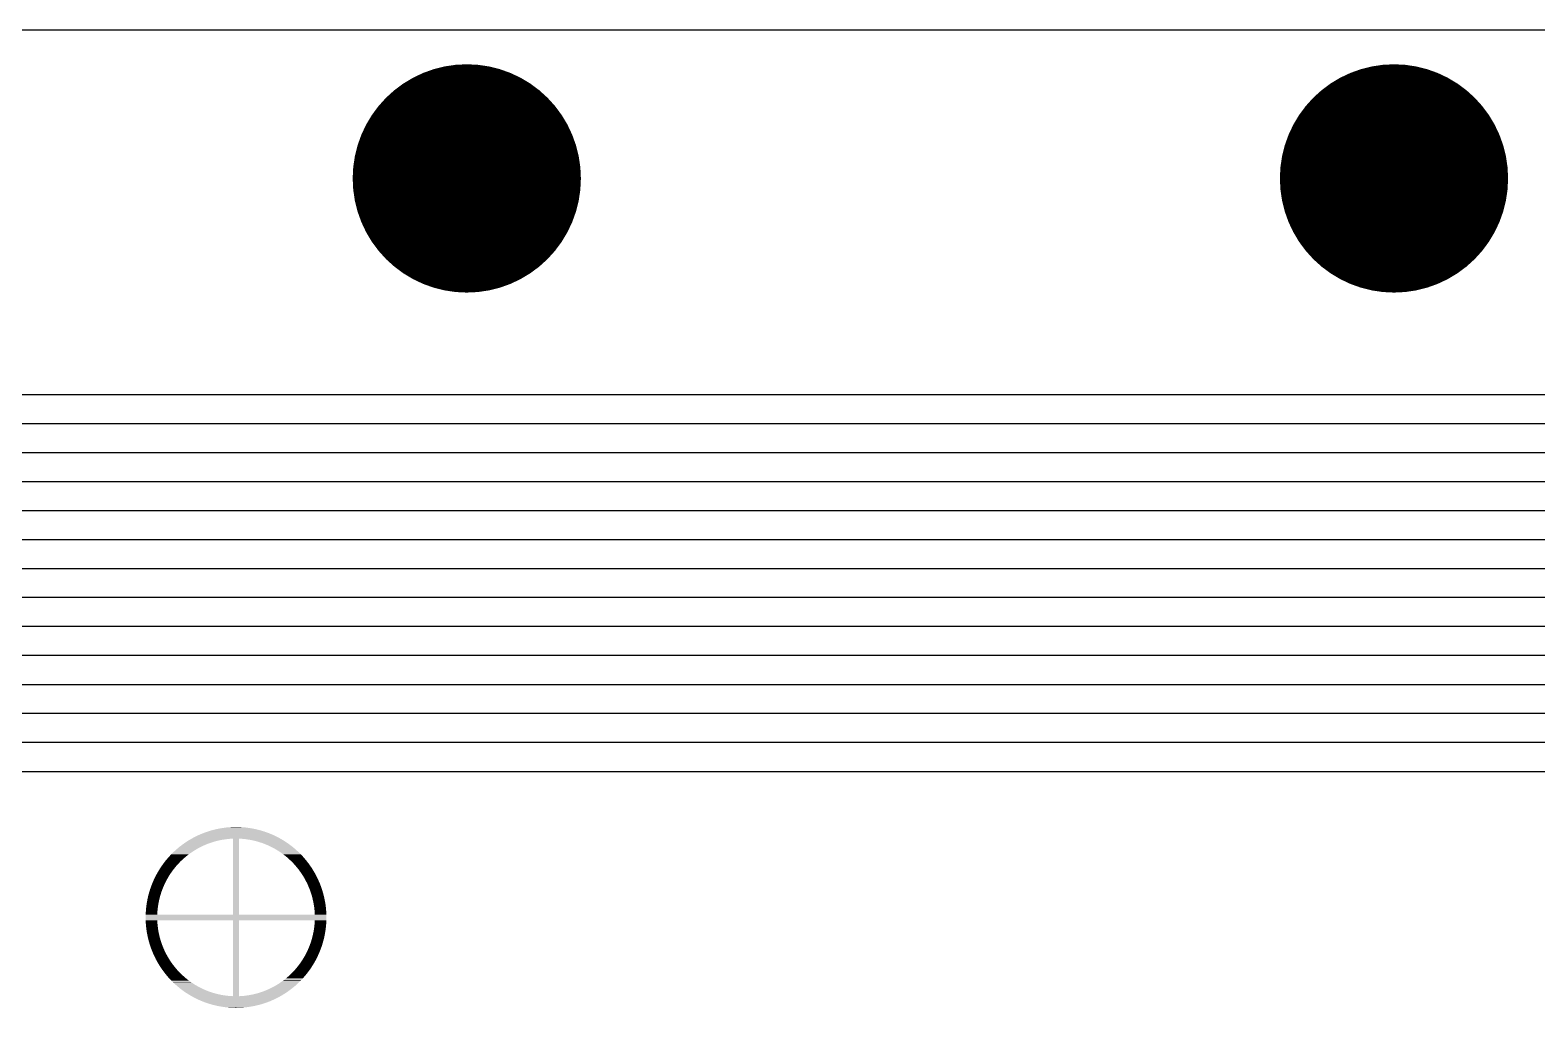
# Model space of a CAD drawing. Extents: x 295 to 953, y 10 to 290.
# Drawn here: x 577.85 to 610.87, y 203.58 to 225 of the extents above; entities that cross this region are included whole.
import ezdxf

# ---------------------------------------------------------------- set-up
doc = ezdxf.new("R2010")
doc.units = 0
doc.header["$LTSCALE"] = 5
doc.header["$MEASUREMENT"] = 0
doc.layers.get('0').update_dxf_attribs({"linetype": 'CONTINUOUS', "lineweight": 25})
doc.layers.add('DV-ABPB-A4_IN1', color=4, linetype='CONTINUOUS')

msp = doc.modelspace()

# ---------------------------------------------------------------- linework, layer by layer
at = {"color": 7, "const_width": 2.501}
for points in [[(586.167, 221.753, 1), (588.668, 221.753, 1)], [(606.487, 221.753, 1), (608.988, 221.753, 1)]]:
    msp.add_lwpolyline(points, format="xyb", close=True, dxfattribs=at)
at = {"color": 7}
for points in [[(581.504, 207.35), (581.557, 207.374), (583.216, 207.35), (583.164, 207.374)], [(581.557, 207.374), (581.562, 207.376), (583.164, 207.374), (583.159, 207.376)], [(581.562, 207.376), (581.615, 207.398), (583.159, 207.376), (583.106, 207.398)], [(581.615, 207.398), (581.62, 207.401), (583.106, 207.398), (583.1, 207.401)], [(581.62, 207.401), (581.674, 207.421), (583.1, 207.401), (583.047, 207.421)], [(581.674, 207.421), (581.68, 207.423), (583.047, 207.421), (583.041, 207.423)], [(581.68, 207.423), (581.734, 207.442), (583.041, 207.423), (582.987, 207.442)], [(581.734, 207.442), (581.739, 207.444), (582.987, 207.442), (582.981, 207.444)], [(581.739, 207.444), (581.795, 207.462), (582.981, 207.444), (582.926, 207.462)], [(581.795, 207.462), (581.8, 207.463), (582.926, 207.462), (582.92, 207.463)], [(581.8, 207.463), (581.856, 207.479), (582.92, 207.463), (582.865, 207.479)], [(581.856, 207.479), (581.861, 207.48), (582.865, 207.479), (582.859, 207.48)], [(581.861, 207.48), (581.917, 207.494), (582.859, 207.48), (582.804, 207.494)], [(581.917, 207.494), (581.923, 207.495), (582.804, 207.494), (582.797, 207.495)], [(581.923, 207.495), (581.979, 207.507), (582.797, 207.495), (582.742, 207.507)], [(581.979, 207.507), (581.985, 207.508), (582.742, 207.507), (582.735, 207.508)], [(581.985, 207.508), (582.042, 207.518), (582.735, 207.508), (582.679, 207.518)], [(582.042, 207.518), (582.047, 207.519), (582.679, 207.518), (582.673, 207.519)], [(582.047, 207.519), (582.105, 207.527), (582.673, 207.519), (582.616, 207.527)], [(582.105, 207.527), (582.11, 207.528), (582.616, 207.527), (582.61, 207.528)], [(582.11, 207.528), (582.168, 207.535), (582.61, 207.528), (582.553, 207.535)], [(582.168, 207.535), (582.173, 207.535), (582.553, 207.535), (582.546, 207.535)], [(582.173, 207.535), (582.232, 207.54), (582.546, 207.535), (582.49, 207.54)], [(582.232, 207.54), (582.236, 207.54), (582.49, 207.54), (582.482, 207.54)], [(582.236, 207.54), (582.296, 207.543), (582.482, 207.54), (582.427, 207.543)], [(582.296, 207.543), (582.3, 207.543), (582.427, 207.543), (582.416, 207.543)], [(582.3, 207.543), (582.363, 207.544), (582.416, 207.543), (582.363, 207.544)], [(581.034, 207.034), (581.068, 207.064), (581.456, 207.034), (581.507, 207.064)], [(581.068, 207.064), (581.079, 207.074), (581.507, 207.064), (581.525, 207.074)], [(581.079, 207.074), (581.102, 207.093), (581.525, 207.074), (581.559, 207.093)], [(581.102, 207.093), (581.128, 207.115), (581.559, 207.093), (581.602, 207.115)], [(581.128, 207.115), (581.135, 207.119), (581.602, 207.115), (581.612, 207.119)], [(581.135, 207.119), (581.167, 207.144), (581.612, 207.119), (581.665, 207.144)], [(581.167, 207.144), (581.179, 207.153), (581.665, 207.144), (581.687, 207.153)], [(581.179, 207.153), (581.198, 207.167), (581.687, 207.153), (581.72, 207.167)], [(581.198, 207.167), (581.227, 207.188), (581.72, 207.167), (581.775, 207.188)], [(581.227, 207.188), (581.23, 207.19), (581.775, 207.188), (581.782, 207.19)], [(581.23, 207.19), (581.255, 207.207), (581.782, 207.19), (581.831, 207.207)], [(581.255, 207.207), (581.281, 207.224), (581.831, 207.207), (581.888, 207.224)], [(581.281, 207.224), (581.283, 207.226), (581.888, 207.224), (581.893, 207.226)], [(581.283, 207.226), (581.305, 207.24), (581.893, 207.226), (581.945, 207.24)], [(581.305, 207.24), (581.326, 207.253), (581.945, 207.24), (582.003, 207.253)], [(581.326, 207.253), (581.337, 207.259), (582.003, 207.253), (582.036, 207.259)], [(581.337, 207.259), (581.345, 207.264), (582.036, 207.259), (582.061, 207.264)], [(581.345, 207.264), (581.361, 207.273), (582.061, 207.264), (582.12, 207.273)], [(581.361, 207.273), (581.373, 207.281), (582.12, 207.273), (582.179, 207.281)], [(581.373, 207.281), (581.382, 207.286), (582.179, 207.281), (582.238, 207.286)], [(581.382, 207.286), (581.388, 207.289), (582.238, 207.286), (582.297, 207.289)], [(581.388, 207.289), (581.392, 207.291), (583.333, 207.289), (583.329, 207.291)], [(581.392, 207.291), (581.442, 207.318), (583.329, 207.291), (583.279, 207.318)], [(581.442, 207.318), (581.447, 207.321), (583.279, 207.318), (583.273, 207.321)], [(581.447, 207.321), (581.499, 207.347), (583.273, 207.321), (583.222, 207.347)], [(581.499, 207.347), (581.504, 207.35), (583.222, 207.347), (583.216, 207.35)], [(582.297, 205.626), (582.297, 207.289), (582.424, 205.626), (582.424, 207.289)], [(582.44, 207.288), (582.424, 207.289), (583.334, 207.288), (583.333, 207.289)], [(582.462, 207.287), (582.44, 207.288), (583.336, 207.287), (583.334, 207.288)], [(582.521, 207.283), (582.462, 207.287), (583.344, 207.283), (583.336, 207.287)], [(582.58, 207.276), (582.521, 207.283), (583.355, 207.276), (583.344, 207.283)], [(582.639, 207.267), (582.58, 207.276), (583.37, 207.267), (583.355, 207.276)], [(582.697, 207.257), (582.639, 207.267), (583.388, 207.257), (583.37, 207.267)], [(582.701, 207.256), (582.697, 207.257), (583.389, 207.256), (583.388, 207.257)], [(582.755, 207.244), (582.701, 207.256), (583.408, 207.244), (583.389, 207.256)], [(582.813, 207.23), (582.755, 207.244), (583.431, 207.23), (583.408, 207.244)], [(582.839, 207.222), (582.813, 207.23), (583.443, 207.222), (583.431, 207.23)], [(582.869, 207.213), (582.839, 207.222), (583.456, 207.213), (583.443, 207.222)], [(582.926, 207.195), (582.869, 207.213), (583.483, 207.195), (583.456, 207.213)], [(582.948, 207.187), (582.926, 207.195), (583.495, 207.187), (583.483, 207.195)], [(582.981, 207.175), (582.948, 207.187), (583.512, 207.175), (583.495, 207.187)], [(583.036, 207.152), (582.981, 207.175), (583.543, 207.152), (583.512, 207.175)], [(583.042, 207.15), (583.036, 207.152), (583.547, 207.15), (583.543, 207.152)], [(583.09, 207.128), (583.042, 207.15), (583.574, 207.128), (583.547, 207.15)], [(583.126, 207.111), (583.09, 207.128), (583.597, 207.111), (583.574, 207.128)], [(583.144, 207.102), (583.126, 207.111), (583.607, 207.102), (583.597, 207.111)], [(583.196, 207.074), (583.144, 207.102), (583.641, 207.074), (583.607, 207.102)], [(583.203, 207.07), (583.196, 207.074), (583.646, 207.07), (583.641, 207.074)], [(583.247, 207.045), (583.203, 207.07), (583.675, 207.045), (583.646, 207.07)], [(583.274, 207.028), (583.247, 207.045), (583.693, 207.028), (583.675, 207.045)], [(580.738, 206.7), (580.763, 206.734), (581.061, 206.7), (581.091, 206.734)], [(580.763, 206.734), (580.775, 206.752), (581.091, 206.734), (581.108, 206.752)], [(580.775, 206.752), (580.795, 206.777), (581.108, 206.752), (581.132, 206.777)], [(580.795, 206.777), (580.814, 206.802), (581.132, 206.777), (581.157, 206.802)], [(580.814, 206.802), (580.828, 206.818), (581.157, 206.802), (581.174, 206.818)], [(580.828, 206.818), (580.855, 206.851), (581.174, 206.818), (581.21, 206.851)], [(580.855, 206.851), (580.861, 206.858), (581.21, 206.851), (581.218, 206.858)], [(580.861, 206.858), (580.895, 206.897), (581.218, 206.858), (581.263, 206.897)], [(580.895, 206.897), (580.897, 206.898), (581.263, 206.897), (581.265, 206.898)], [(580.897, 206.898), (580.93, 206.934), (581.265, 206.898), (581.309, 206.934)], [(580.93, 206.934), (580.94, 206.944), (581.309, 206.934), (581.324, 206.944)], [(580.94, 206.944), (580.965, 206.969), (581.324, 206.944), (581.357, 206.969)], [(580.965, 206.969), (580.985, 206.989), (581.357, 206.969), (581.387, 206.989)], [(580.985, 206.989), (580.999, 207.002), (581.387, 206.989), (581.406, 207.002)], [(580.999, 207.002), (581.032, 207.033), (581.406, 207.002), (581.453, 207.033)], [(581.032, 207.033), (581.034, 207.034), (581.453, 207.033), (581.456, 207.034)], [(583.298, 207.014), (583.274, 207.028), (583.709, 207.014), (583.693, 207.028)], [(583.34, 206.985), (583.298, 207.014), (583.74, 206.985), (583.709, 207.014)], [(583.347, 206.981), (583.34, 206.985), (583.744, 206.981), (583.74, 206.985)], [(583.395, 206.946), (583.347, 206.981), (583.779, 206.946), (583.744, 206.981)], [(583.402, 206.94), (583.395, 206.946), (583.785, 206.94), (583.779, 206.946)], [(583.442, 206.91), (583.402, 206.94), (583.813, 206.91), (583.785, 206.94)], [(583.461, 206.894), (583.442, 206.91), (583.828, 206.894), (583.813, 206.91)], [(583.487, 206.872), (583.461, 206.894), (583.847, 206.872), (583.828, 206.894)], [(583.516, 206.846), (583.487, 206.872), (583.87, 206.846), (583.847, 206.872)], [(583.531, 206.832), (583.516, 206.846), (583.881, 206.832), (583.87, 206.846)], [(583.568, 206.797), (583.531, 206.832), (583.91, 206.797), (583.881, 206.832)], [(583.574, 206.791), (583.568, 206.797), (583.914, 206.791), (583.91, 206.797)], [(583.616, 206.749), (583.574, 206.791), (583.947, 206.749), (583.914, 206.791)], [(583.618, 206.747), (583.616, 206.749), (583.949, 206.747), (583.947, 206.749)], [(583.656, 206.705), (583.618, 206.747), (583.979, 206.705), (583.949, 206.747)], [(580.551, 206.37), (580.564, 206.399), (580.833, 206.37), (580.849, 206.399)], [(580.564, 206.399), (580.578, 206.427), (580.849, 206.399), (580.865, 206.427)], [(580.578, 206.427), (580.589, 206.45), (580.865, 206.427), (580.878, 206.45)], [(580.589, 206.45), (580.606, 206.484), (580.878, 206.45), (580.899, 206.484)], [(580.606, 206.484), (580.615, 206.5), (580.899, 206.484), (580.91, 206.5)], [(580.615, 206.5), (580.637, 206.54), (580.91, 206.5), (580.936, 206.54)], [(580.637, 206.54), (580.642, 206.549), (580.936, 206.54), (580.943, 206.549)], [(580.642, 206.549), (580.669, 206.594), (580.943, 206.549), (580.975, 206.594)], [(580.669, 206.594), (580.671, 206.597), (580.975, 206.594), (580.977, 206.597)], [(580.671, 206.597), (580.7, 206.644), (580.977, 206.597), (581.014, 206.644)], [(580.7, 206.644), (580.703, 206.648), (581.014, 206.644), (581.016, 206.648)], [(580.703, 206.648), (580.731, 206.69), (581.016, 206.648), (581.051, 206.69)], [(580.731, 206.69), (580.738, 206.7), (581.051, 206.69), (581.061, 206.7)], [(583.664, 206.695), (583.656, 206.705), (583.986, 206.695), (583.979, 206.705)], [(583.694, 206.66), (583.664, 206.695), (584.01, 206.66), (583.986, 206.695)], [(583.708, 206.643), (583.694, 206.66), (584.021, 206.643), (584.01, 206.66)], [(583.731, 206.614), (583.708, 206.643), (584.039, 206.614), (584.021, 206.643)], [(583.749, 206.589), (583.731, 206.614), (584.055, 206.589), (584.039, 206.614)], [(583.766, 206.566), (583.749, 206.589), (584.068, 206.566), (584.055, 206.589)], [(583.788, 206.534), (583.766, 206.566), (584.087, 206.534), (584.068, 206.566)], [(583.8, 206.517), (583.788, 206.534), (584.096, 206.517), (584.087, 206.534)], [(583.825, 206.478), (583.8, 206.517), (584.117, 206.478), (584.096, 206.517)], [(583.832, 206.468), (583.825, 206.478), (584.123, 206.468), (584.117, 206.478)], [(583.859, 206.422), (583.832, 206.468), (584.146, 206.422), (584.123, 206.468)], [(583.862, 206.417), (583.859, 206.422), (584.148, 206.417), (584.146, 206.422)], [(583.89, 206.365), (583.862, 206.417), (584.172, 206.365), (584.148, 206.417)], [(580.431, 206.015), (580.445, 206.071), (580.693, 206.015), (580.709, 206.071)], [(580.445, 206.071), (580.446, 206.072), (580.709, 206.071), (580.71, 206.072)], [(580.446, 206.072), (580.462, 206.128), (580.71, 206.072), (580.728, 206.128)], [(580.462, 206.128), (580.463, 206.132), (580.728, 206.128), (580.73, 206.132)], [(580.463, 206.132), (580.479, 206.184), (580.73, 206.132), (580.749, 206.184)], [(580.479, 206.184), (580.482, 206.192), (580.749, 206.184), (580.752, 206.192)], [(580.482, 206.192), (580.498, 206.239), (580.752, 206.192), (580.771, 206.239)], [(580.498, 206.239), (580.503, 206.252), (580.771, 206.239), (580.777, 206.252)], [(580.503, 206.252), (580.519, 206.293), (580.777, 206.252), (580.795, 206.293)], [(580.519, 206.293), (580.526, 206.311), (580.795, 206.293), (580.804, 206.311)], [(580.526, 206.311), (580.541, 206.346), (580.804, 206.311), (580.821, 206.346)], [(580.541, 206.346), (580.551, 206.37), (580.821, 206.346), (580.833, 206.37)], [(583.89, 206.364), (583.89, 206.365), (584.172, 206.364), (584.172, 206.365)], [(583.917, 206.312), (583.89, 206.364), (584.194, 206.312), (584.172, 206.364)], [(583.92, 206.306), (583.917, 206.312), (584.197, 206.306), (584.194, 206.312)], [(583.942, 206.258), (583.92, 206.306), (584.215, 206.258), (584.197, 206.306)], [(583.946, 206.246), (583.942, 206.258), (584.22, 206.246), (584.215, 206.258)], [(583.964, 206.203), (583.946, 206.246), (584.235, 206.203), (584.22, 206.246)], [(583.971, 206.187), (583.964, 206.203), (584.241, 206.187), (584.235, 206.203)], [(583.985, 206.148), (583.971, 206.187), (584.253, 206.148), (584.241, 206.187)], [(583.993, 206.126), (583.985, 206.148), (584.26, 206.126), (584.253, 206.148)], [(584.005, 206.092), (583.993, 206.126), (584.269, 206.092), (584.26, 206.126)], [(584.013, 206.065), (584.005, 206.092), (584.277, 206.065), (584.269, 206.092)], [(584.022, 206.035), (584.013, 206.065), (584.284, 206.035), (584.277, 206.065)], [(580.384, 205.696), (580.386, 205.724), (580.638, 205.696), (580.641, 205.724)], [(580.386, 205.724), (580.389, 205.759), (580.641, 205.724), (580.645, 205.759)], [(580.389, 205.759), (580.392, 205.783), (580.645, 205.759), (580.647, 205.783)], [(580.392, 205.783), (580.396, 205.822), (580.647, 205.783), (580.653, 205.822)], [(580.396, 205.822), (580.399, 205.842), (580.653, 205.822), (580.656, 205.842)], [(580.399, 205.842), (580.405, 205.885), (580.656, 205.842), (580.664, 205.885)], [(580.405, 205.885), (580.408, 205.9), (580.664, 205.885), (580.666, 205.9)], [(580.408, 205.9), (580.417, 205.947), (580.666, 205.9), (580.677, 205.947)], [(580.417, 205.947), (580.419, 205.958), (580.677, 205.947), (580.679, 205.958)], [(580.419, 205.958), (580.43, 206.009), (580.679, 205.958), (580.692, 206.009)], [(580.43, 206.009), (580.431, 206.015), (580.692, 206.009), (580.693, 206.015)], [(584.03, 206.003), (584.022, 206.035), (584.292, 206.003), (584.284, 206.035)], [(584.037, 205.978), (584.03, 206.003), (584.297, 205.978), (584.292, 206.003)], [(584.045, 205.941), (584.037, 205.978), (584.305, 205.941), (584.297, 205.978)], [(584.05, 205.92), (584.045, 205.941), (584.309, 205.92), (584.305, 205.941)], [(584.058, 205.879), (584.05, 205.92), (584.316, 205.879), (584.309, 205.92)], [(584.061, 205.862), (584.058, 205.879), (584.319, 205.862), (584.316, 205.879)], [(584.069, 205.816), (584.061, 205.862), (584.325, 205.816), (584.319, 205.862)], [(584.071, 205.803), (584.069, 205.816), (584.327, 205.803), (584.325, 205.816)], [(584.077, 205.753), (584.071, 205.803), (584.332, 205.753), (584.327, 205.803)], [(584.078, 205.745), (584.077, 205.753), (584.333, 205.745), (584.332, 205.753)], [(584.083, 205.69), (584.078, 205.745), (584.337, 205.69), (584.333, 205.745)], [(580.379, 205.563), (580.38, 205.626), (584.341, 205.563), (584.34, 205.626)], [(580.38, 205.499), (580.379, 205.563), (584.34, 205.499), (584.341, 205.563)], [(580.38, 205.632), (580.382, 205.665), (580.635, 205.632), (580.636, 205.665)], [(580.38, 205.626), (580.38, 205.632), (580.634, 205.626), (580.635, 205.632)], [(580.383, 205.44), (580.38, 205.499), (580.637, 205.44), (580.634, 205.499)], [(580.382, 205.665), (580.384, 205.696), (580.636, 205.665), (580.638, 205.696)], [(580.383, 205.436), (580.383, 205.44), (580.638, 205.436), (580.637, 205.44)], [(580.388, 205.381), (580.383, 205.436), (580.643, 205.381), (580.638, 205.436)], [(582.297, 203.837), (582.297, 205.499), (582.424, 203.837), (582.424, 205.499)], [(584.076, 205.367), (584.08, 205.402), (584.332, 205.367), (584.335, 205.402)], [(584.08, 205.402), (584.082, 205.43), (584.335, 205.402), (584.337, 205.43)], [(584.082, 205.43), (584.084, 205.461), (584.337, 205.43), (584.339, 205.461)], [(584.083, 205.686), (584.083, 205.69), (584.338, 205.686), (584.337, 205.69)], [(584.086, 205.626), (584.083, 205.686), (584.34, 205.626), (584.338, 205.686)], [(584.084, 205.461), (584.086, 205.493), (584.339, 205.461), (584.34, 205.493)], [(584.086, 205.493), (584.086, 205.499), (584.34, 205.493), (584.34, 205.499)], [(580.388, 205.373), (580.388, 205.381), (580.644, 205.373), (580.643, 205.381)], [(580.394, 205.322), (580.388, 205.373), (580.65, 205.322), (580.644, 205.373)], [(580.395, 205.31), (580.394, 205.322), (580.652, 205.31), (580.65, 205.322)], [(580.402, 205.264), (580.395, 205.31), (580.659, 205.264), (580.652, 205.31)], [(580.404, 205.247), (580.402, 205.264), (580.662, 205.247), (580.659, 205.264)], [(580.412, 205.206), (580.404, 205.247), (580.67, 205.206), (580.662, 205.247)], [(580.416, 205.185), (580.412, 205.206), (580.675, 205.185), (580.67, 205.206)], [(580.423, 205.148), (580.416, 205.185), (580.684, 205.148), (580.675, 205.185)], [(580.429, 205.122), (580.423, 205.148), (580.69, 205.122), (580.684, 205.148)], [(580.436, 205.091), (580.429, 205.122), (580.699, 205.091), (580.69, 205.122)], [(580.444, 205.061), (580.436, 205.091), (580.708, 205.061), (580.699, 205.091)], [(580.451, 205.034), (580.444, 205.061), (580.716, 205.034), (580.708, 205.061)], [(584.011, 205.055), (584.027, 205.111), (584.275, 205.055), (584.289, 205.111)], [(584.027, 205.111), (584.029, 205.117), (584.289, 205.111), (584.291, 205.117)], [(584.029, 205.117), (584.042, 205.168), (584.291, 205.117), (584.302, 205.168)], [(584.042, 205.168), (584.044, 205.179), (584.302, 205.168), (584.304, 205.179)], [(584.044, 205.179), (584.054, 205.226), (584.304, 205.179), (584.312, 205.226)], [(584.054, 205.226), (584.057, 205.241), (584.312, 205.226), (584.315, 205.241)], [(584.057, 205.241), (584.065, 205.284), (584.315, 205.241), (584.322, 205.284)], [(584.065, 205.284), (584.068, 205.304), (584.322, 205.284), (584.324, 205.304)], [(584.068, 205.304), (584.073, 205.343), (584.324, 205.304), (584.329, 205.343)], [(584.073, 205.343), (584.076, 205.367), (584.329, 205.343), (584.332, 205.367)], [(580.461, 205), (580.451, 205.034), (580.728, 205), (580.716, 205.034)], [(580.468, 204.978), (580.461, 205), (580.735, 204.978), (580.728, 205)], [(580.48, 204.939), (580.468, 204.978), (580.75, 204.939), (580.735, 204.978)], [(580.486, 204.923), (580.48, 204.939), (580.756, 204.923), (580.75, 204.939)], [(580.501, 204.879), (580.486, 204.923), (580.774, 204.879), (580.756, 204.923)], [(580.505, 204.868), (580.501, 204.879), (580.779, 204.868), (580.774, 204.879)], [(580.524, 204.82), (580.505, 204.868), (580.801, 204.82), (580.779, 204.868)], [(580.526, 204.814), (580.524, 204.82), (580.804, 204.814), (580.801, 204.82)], [(580.548, 204.762), (580.526, 204.814), (580.83, 204.762), (580.804, 204.814)], [(580.549, 204.761), (580.548, 204.762), (580.83, 204.761), (580.83, 204.762)], [(580.573, 204.709), (580.549, 204.761), (580.859, 204.709), (580.83, 204.761)], [(583.872, 204.727), (583.887, 204.756), (584.156, 204.727), (584.17, 204.756)], [(583.887, 204.756), (583.9, 204.78), (584.17, 204.756), (584.18, 204.78)], [(583.9, 204.78), (583.917, 204.815), (584.18, 204.78), (584.195, 204.815)], [(583.917, 204.815), (583.926, 204.833), (584.195, 204.815), (584.202, 204.833)], [(583.926, 204.833), (583.944, 204.874), (584.202, 204.833), (584.218, 204.874)], [(583.944, 204.874), (583.95, 204.887), (584.218, 204.874), (584.222, 204.887)], [(583.95, 204.887), (583.969, 204.933), (584.222, 204.887), (584.239, 204.933)], [(583.969, 204.933), (583.972, 204.942), (584.239, 204.933), (584.242, 204.942)], [(583.972, 204.942), (583.991, 204.994), (584.242, 204.942), (584.258, 204.994)], [(583.991, 204.994), (583.992, 204.997), (584.258, 204.994), (584.259, 204.997)], [(583.992, 204.997), (584.011, 205.054), (584.259, 204.997), (584.275, 205.054)], [(584.011, 205.054), (584.011, 205.055), (584.275, 205.054), (584.275, 205.055)], [(580.575, 204.704), (580.573, 204.709), (580.862, 204.704), (580.859, 204.709)], [(580.598, 204.658), (580.575, 204.704), (580.889, 204.658), (580.862, 204.704)], [(580.603, 204.647), (580.598, 204.658), (580.896, 204.647), (580.889, 204.658)], [(580.624, 204.608), (580.603, 204.647), (580.921, 204.608), (580.896, 204.647)], [(580.634, 204.592), (580.624, 204.608), (580.932, 204.592), (580.921, 204.608)], [(580.652, 204.56), (580.634, 204.592), (580.954, 204.56), (580.932, 204.592)], [(580.666, 204.537), (580.652, 204.56), (580.971, 204.537), (580.954, 204.56)], [(580.681, 204.512), (580.666, 204.537), (580.99, 204.512), (580.971, 204.537)], [(580.699, 204.483), (580.681, 204.512), (581.013, 204.483), (580.99, 204.512)], [(580.711, 204.466), (580.699, 204.483), (581.027, 204.466), (581.013, 204.483)], [(580.735, 204.43), (580.711, 204.466), (581.056, 204.43), (581.027, 204.466)], [(580.742, 204.42), (580.735, 204.43), (581.065, 204.42), (581.056, 204.43)], [(580.772, 204.379), (580.742, 204.42), (581.103, 204.379), (581.065, 204.42)], [(583.63, 204.392), (583.66, 204.425), (583.958, 204.392), (583.982, 204.425)], [(583.66, 204.425), (583.669, 204.436), (583.982, 204.425), (583.99, 204.436)], [(583.669, 204.436), (583.704, 204.478), (583.99, 204.436), (584.018, 204.478)], [(583.704, 204.478), (583.707, 204.482), (584.018, 204.478), (584.02, 204.482)], [(583.707, 204.482), (583.743, 204.528), (584.02, 204.482), (584.05, 204.528)], [(583.743, 204.528), (583.746, 204.532), (584.05, 204.528), (584.052, 204.532)], [(583.746, 204.532), (583.778, 204.576), (584.052, 204.532), (584.078, 204.576)], [(583.778, 204.576), (583.785, 204.586), (584.078, 204.576), (584.084, 204.586)], [(583.785, 204.586), (583.811, 204.626), (584.084, 204.586), (584.106, 204.626)], [(583.811, 204.626), (583.821, 204.642), (584.106, 204.626), (584.114, 204.642)], [(583.821, 204.642), (583.842, 204.676), (584.114, 204.642), (584.132, 204.676)], [(583.842, 204.676), (583.855, 204.699), (584.132, 204.676), (584.143, 204.699)], [(583.855, 204.699), (583.872, 204.727), (584.143, 204.699), (584.156, 204.727)], [(580.774, 204.377), (580.772, 204.379), (581.105, 204.377), (581.103, 204.379)], [(580.806, 204.334), (580.774, 204.377), (581.146, 204.334), (581.105, 204.377)], [(580.811, 204.329), (580.806, 204.334), (581.152, 204.329), (581.146, 204.334)], [(580.84, 204.293), (580.811, 204.329), (581.189, 204.293), (581.152, 204.329)], [(580.851, 204.28), (580.84, 204.293), (581.205, 204.28), (581.189, 204.293)], [(580.873, 204.254), (580.851, 204.28), (581.233, 204.254), (581.205, 204.28)], [(580.893, 204.232), (580.873, 204.254), (581.26, 204.232), (581.233, 204.254)], [(580.908, 204.216), (580.893, 204.232), (581.279, 204.216), (581.26, 204.232)], [(580.936, 204.186), (580.908, 204.216), (581.318, 204.186), (581.279, 204.216)], [(580.942, 204.18), (580.936, 204.186), (581.326, 204.18), (581.318, 204.186)], [(580.977, 204.145), (580.942, 204.18), (581.374, 204.145), (581.326, 204.18)], [(580.981, 204.141), (580.977, 204.145), (581.38, 204.141), (581.374, 204.145)], [(581.011, 204.112), (580.981, 204.141), (581.423, 204.112), (581.38, 204.141)], [(581.027, 204.097), (581.011, 204.112), (581.447, 204.097), (581.423, 204.112)], [(581.046, 204.081), (581.027, 204.097), (581.473, 204.081), (581.447, 204.097)], [(581.075, 204.055), (581.046, 204.081), (581.518, 204.055), (581.473, 204.081)], [(583.214, 204.061), (583.265, 204.092), (583.653, 204.061), (583.687, 204.092)], [(583.265, 204.092), (583.268, 204.093), (583.687, 204.092), (583.689, 204.093)], [(583.268, 204.093), (583.315, 204.123), (583.689, 204.093), (583.721, 204.123)], [(583.315, 204.123), (583.334, 204.137), (583.721, 204.123), (583.735, 204.137)], [(583.334, 204.137), (583.364, 204.157), (583.735, 204.137), (583.756, 204.157)], [(583.364, 204.157), (583.397, 204.181), (583.756, 204.157), (583.78, 204.181)], [(583.397, 204.181), (583.411, 204.192), (583.78, 204.181), (583.791, 204.192)], [(583.411, 204.192), (583.456, 204.228), (583.791, 204.192), (583.824, 204.228)], [(583.456, 204.228), (583.458, 204.229), (583.824, 204.228), (583.825, 204.229)], [(583.458, 204.229), (583.503, 204.268), (583.825, 204.229), (583.859, 204.268)], [(583.503, 204.268), (583.511, 204.275), (583.859, 204.268), (583.866, 204.275)], [(583.511, 204.275), (583.547, 204.307), (583.866, 204.275), (583.893, 204.307)], [(583.547, 204.307), (583.563, 204.324), (583.893, 204.307), (583.906, 204.324)], [(583.563, 204.324), (583.589, 204.349), (583.906, 204.324), (583.926, 204.349)], [(583.589, 204.349), (583.613, 204.374), (583.926, 204.349), (583.945, 204.374)], [(583.613, 204.374), (583.63, 204.392), (583.945, 204.374), (583.958, 204.392)], [(581.08, 204.051), (581.075, 204.055), (581.525, 204.051), (581.518, 204.055)], [(581.113, 204.024), (581.08, 204.051), (581.577, 204.024), (581.525, 204.051)], [(581.124, 204.015), (581.113, 204.024), (581.594, 204.015), (581.577, 204.024)], [(581.146, 203.998), (581.124, 204.015), (581.63, 203.998), (581.594, 204.015)], [(581.174, 203.976), (581.146, 203.998), (581.678, 203.976), (581.63, 203.998)], [(581.178, 203.973), (581.174, 203.976), (581.684, 203.973), (581.678, 203.976)], [(581.208, 203.951), (581.178, 203.973), (581.739, 203.951), (581.684, 203.973)], [(581.225, 203.939), (581.208, 203.951), (581.773, 203.939), (581.739, 203.951)], [(581.237, 203.931), (581.225, 203.939), (581.795, 203.931), (581.773, 203.939)], [(581.265, 203.912), (581.237, 203.931), (581.851, 203.912), (581.795, 203.931)], [(581.278, 203.904), (581.265, 203.912), (581.882, 203.904), (581.851, 203.912)], [(581.29, 203.896), (581.278, 203.904), (581.908, 203.896), (581.882, 203.904)], [(581.313, 203.881), (581.29, 203.896), (581.965, 203.881), (581.908, 203.896)], [(581.332, 203.87), (581.313, 203.881), (582.02, 203.87), (581.965, 203.881)], [(581.333, 203.869), (581.332, 203.87), (582.023, 203.869), (582.02, 203.87)], [(581.351, 203.858), (581.333, 203.869), (582.082, 203.858), (582.023, 203.869)], [(581.366, 203.85), (581.351, 203.858), (582.14, 203.85), (582.082, 203.858)], [(581.377, 203.843), (581.366, 203.85), (582.199, 203.843), (582.14, 203.85)], [(581.384, 203.839), (581.377, 203.843), (582.258, 203.839), (582.199, 203.843)], [(581.386, 203.838), (581.384, 203.839), (582.281, 203.838), (582.258, 203.839)], [(581.388, 203.837), (581.386, 203.838), (582.297, 203.837), (582.281, 203.838)], [(581.392, 203.835), (581.388, 203.837), (583.329, 203.835), (583.333, 203.837)], [(581.442, 203.807), (581.392, 203.835), (583.278, 203.807), (583.329, 203.835)], [(581.448, 203.805), (581.442, 203.807), (583.273, 203.805), (583.278, 203.807)], [(581.499, 203.779), (581.448, 203.805), (583.222, 203.779), (583.273, 203.805)], [(581.504, 203.776), (581.499, 203.779), (583.216, 203.776), (583.222, 203.779)], [(581.556, 203.752), (581.504, 203.776), (583.164, 203.752), (583.216, 203.776)], [(581.562, 203.75), (581.556, 203.752), (583.159, 203.75), (583.164, 203.752)], [(581.615, 203.727), (581.562, 203.75), (583.106, 203.727), (583.159, 203.75)], [(582.424, 203.837), (582.483, 203.84), (583.333, 203.837), (583.338, 203.84)], [(582.483, 203.84), (582.542, 203.845), (583.338, 203.84), (583.347, 203.845)], [(582.542, 203.845), (582.601, 203.853), (583.347, 203.845), (583.36, 203.853)], [(582.601, 203.853), (582.659, 203.862), (583.36, 203.853), (583.376, 203.862)], [(582.659, 203.862), (582.684, 203.867), (583.376, 203.862), (583.384, 203.867)], [(582.684, 203.867), (582.717, 203.873), (583.384, 203.867), (583.394, 203.873)], [(582.717, 203.873), (582.775, 203.886), (583.394, 203.873), (583.415, 203.886)], [(582.775, 203.886), (582.828, 203.9), (583.415, 203.886), (583.438, 203.9)], [(582.828, 203.9), (582.832, 203.901), (583.438, 203.9), (583.44, 203.901)], [(582.832, 203.901), (582.889, 203.919), (583.44, 203.901), (583.465, 203.919)], [(582.889, 203.919), (582.939, 203.936), (583.465, 203.919), (583.49, 203.936)], [(582.939, 203.936), (582.945, 203.938), (583.49, 203.936), (583.493, 203.938)], [(582.945, 203.938), (583.001, 203.959), (583.493, 203.938), (583.523, 203.959)], [(583.001, 203.959), (583.034, 203.973), (583.523, 203.959), (583.542, 203.973)], [(583.034, 203.973), (583.055, 203.982), (583.542, 203.973), (583.554, 203.982)], [(583.055, 203.982), (583.109, 204.006), (583.554, 203.982), (583.586, 204.006)], [(583.109, 204.006), (583.119, 204.011), (583.586, 204.006), (583.592, 204.011)], [(583.119, 204.011), (583.162, 204.033), (583.592, 204.011), (583.619, 204.033)], [(583.162, 204.033), (583.196, 204.051), (583.619, 204.033), (583.641, 204.051)], [(583.196, 204.051), (583.214, 204.061), (583.641, 204.051), (583.653, 204.061)], [(581.621, 203.725), (581.615, 203.727), (583.1, 203.725), (583.106, 203.727)], [(581.674, 203.704), (581.621, 203.725), (583.046, 203.704), (583.1, 203.725)], [(581.68, 203.702), (581.674, 203.704), (583.041, 203.702), (583.046, 203.704)], [(581.734, 203.683), (581.68, 203.702), (582.987, 203.683), (583.041, 203.702)], [(581.74, 203.681), (581.734, 203.683), (582.981, 203.681), (582.987, 203.683)], [(581.794, 203.664), (581.74, 203.681), (582.926, 203.664), (582.981, 203.681)], [(581.8, 203.663), (581.794, 203.664), (582.921, 203.663), (582.926, 203.664)], [(581.855, 203.647), (581.8, 203.663), (582.865, 203.647), (582.921, 203.663)], [(581.862, 203.646), (581.855, 203.647), (582.859, 203.646), (582.865, 203.647)], [(581.917, 203.632), (581.862, 203.646), (582.803, 203.632), (582.859, 203.646)], [(581.923, 203.631), (581.917, 203.632), (582.798, 203.631), (582.803, 203.632)], [(581.979, 203.619), (581.923, 203.631), (582.741, 203.619), (582.798, 203.631)], [(581.985, 203.618), (581.979, 203.619), (582.736, 203.618), (582.741, 203.619)], [(582.041, 203.608), (581.985, 203.618), (582.679, 203.608), (582.736, 203.618)], [(582.048, 203.607), (582.041, 203.608), (582.673, 203.607), (582.679, 203.608)], [(582.104, 203.598), (582.048, 203.607), (582.616, 203.598), (582.673, 203.607)], [(582.111, 203.598), (582.104, 203.598), (582.61, 203.598), (582.616, 203.598)], [(582.167, 203.591), (582.111, 203.598), (582.553, 203.591), (582.61, 203.598)], [(582.174, 203.591), (582.167, 203.591), (582.547, 203.591), (582.553, 203.591)], [(582.23, 203.586), (582.174, 203.591), (582.489, 203.586), (582.547, 203.591)], [(582.238, 203.586), (582.23, 203.586), (582.484, 203.586), (582.489, 203.586)], [(582.294, 203.583), (582.238, 203.586), (582.425, 203.583), (582.484, 203.586)], [(582.305, 203.583), (582.294, 203.583), (582.421, 203.583), (582.425, 203.583)], [(582.357, 203.582), (582.305, 203.583), (582.357, 203.582), (582.421, 203.583)]]:
    msp.add_solid(points, dxfattribs=at)
at = {"layer": 'DV-ABPB-A4_IN1', "color": 7}
for p, q in [((872.629, 225.002), (501.479, 225.002)), ((550.89, 217.018), (644.235, 217.018)), ((551.525, 216.383), (643.282, 216.383)), ((552.16, 215.748), (642.33, 215.748)), ((552.795, 215.113), (641.377, 215.113)), ((553.43, 214.478), (640.425, 214.478)), ((554.065, 213.843), (639.79, 213.843)), ((554.7, 213.208), (638.837, 213.208)), ((637.885, 212.573), (555.335, 212.573)), ((636.932, 211.938), (555.97, 211.938)), ((635.98, 211.303), (556.605, 211.303)), ((557.24, 210.668), (635.027, 210.668)), ((634.075, 210.033), (557.875, 210.033)), ((633.122, 209.398), (558.51, 209.398)), ((559.145, 208.763), (632.17, 208.763))]:
    msp.add_line(p, q, dxfattribs=at)

doc.saveas('drawing.dxf')
